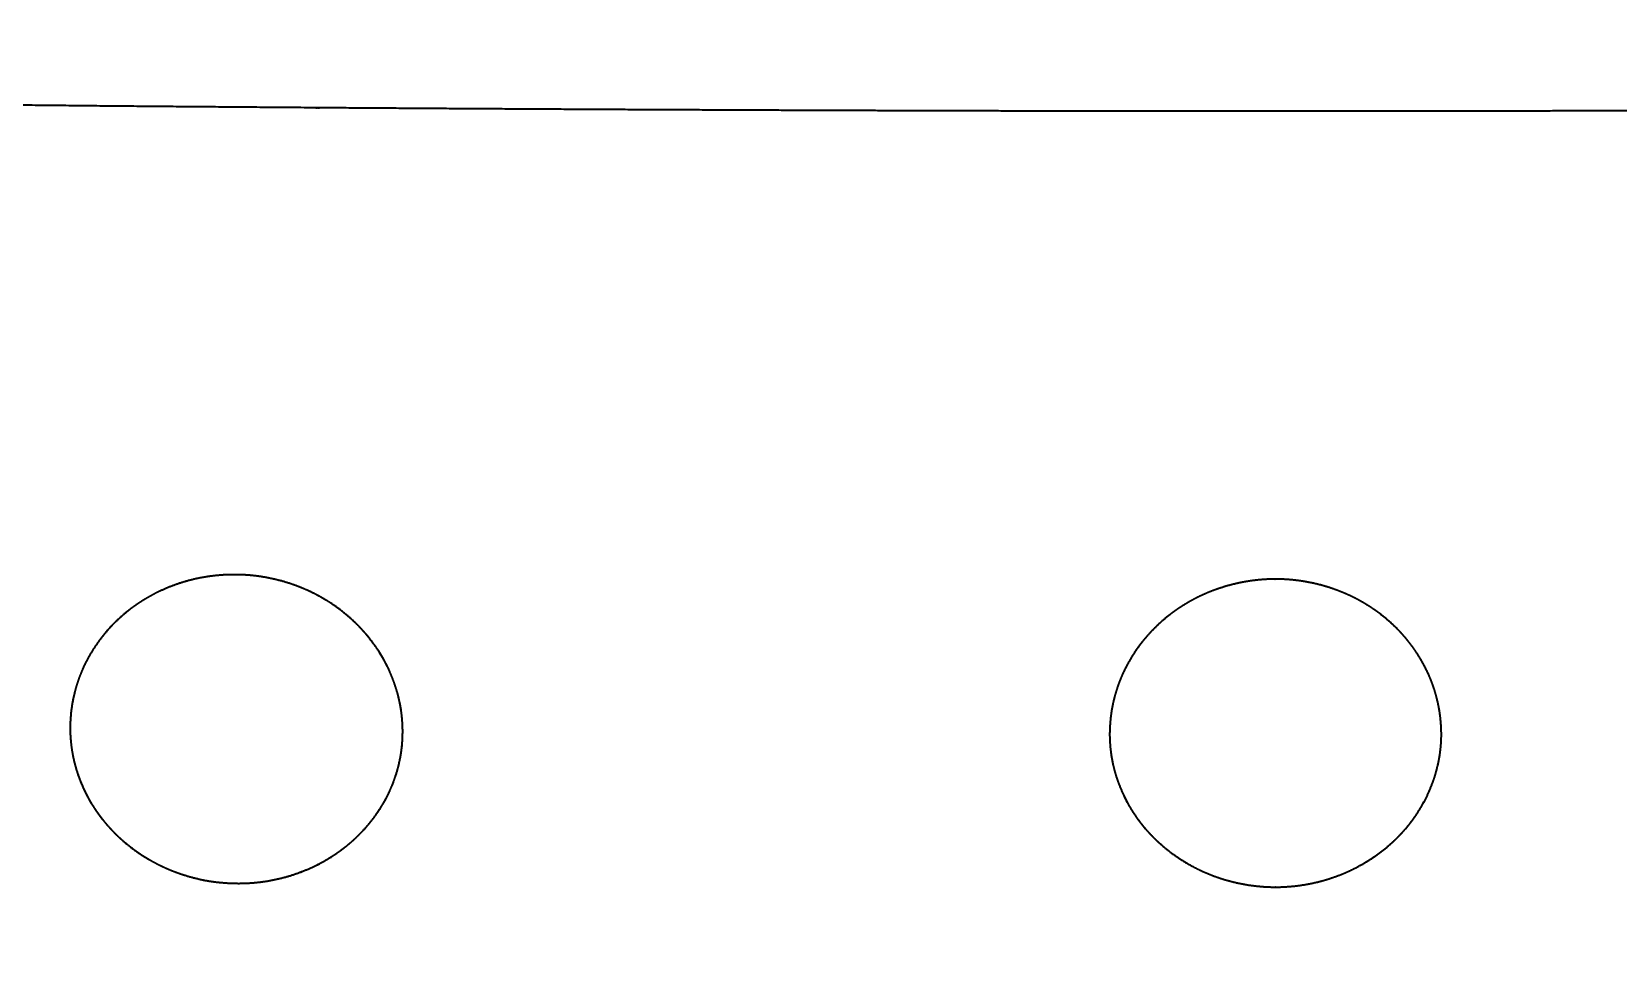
# Model space of a CAD drawing. Header units: millimetres. Extents: x 0 to 2650, y -1173 to 718.
# Drawn here: x 566.6 to 743.1, y 614.1 to 717.9 of the extents above; entities that cross this region are included whole.
import ezdxf

# ---------------------------------------------------------------- set-up
doc = ezdxf.new("R2010")
doc.units = ezdxf.units.MM
doc.layers.add('Blocks', color=7, linetype='Continuous')
doc.layers.add('Blocks$Inner', color=7, linetype='Continuous', lineweight=25, true_color=0x007f00)
doc.layers.add('Blocks$Outline', color=7, linetype='Continuous', lineweight=35, true_color=0xff3f3f)

# ---------------------------------------------------------------- blocks, each defined once
blk = doc.blocks.new('Balcony Lounge Bench Front')
at = {"layer": 'Blocks$Inner'}
for points, knots in [([(704.99, 709.01), (684.2, 709.01), (663.22, 709.06), (642.42, 709.15), (618.67, 709.25), (594.7, 709.41), (570.96, 709.63), (570.8, 709.64), (570.65, 709.64), (570.49, 709.64), (557.27, 709.76), (543.66, 709.91), (529.69, 710.08), (515.22, 710.26), (500.55, 710.46), (485.66, 710.69), (465.38, 711.01), (445.21, 711.36), (425.15, 711.75), (424.83, 711.76), (424.51, 711.76), (424.19, 711.77), (398.11, 712.28), (371.46, 712.85), (344.26, 713.49), (324.19, 713.96), (304.62, 714.44), (285.55, 714.92), (262.3, 715.51), (239.06, 716.12), (215.83, 716.74), (204.2, 717.05), (192.58, 717.37), (180.96, 717.67)], [1009.202222, 1009.202222, 1009.202222, 1009.202222, 1071.781512, 1071.781512, 1071.781512, 1143.280756, 1143.280756, 1143.280756, 1143.746353, 1143.746353, 1143.746353, 1184.604936, 1184.604936, 1184.604936, 1228.708918, 1228.708918, 1228.708918, 1289.364842, 1289.364842, 1289.364842, 1290.33042, 1290.33042, 1290.33042, 1370.543851, 1370.543851, 1370.543851, 1429.51385, 1429.51385, 1429.51385, 1499.589727, 1499.589727, 1499.589727, 1534.655199, 1534.655199, 1534.655199, 1534.655199]), ([(1229.03, 717.67), (1217.41, 717.37), (1205.79, 717.05), (1194.16, 716.74), (1170.93, 716.12), (1147.69, 715.51), (1124.44, 714.92), (1105.37, 714.44), (1085.8, 713.96), (1065.73, 713.49), (1038.53, 712.85), (1011.88, 712.28), (985.8, 711.77), (985.48, 711.76), (985.16, 711.76), (984.84, 711.75), (964.78, 711.36), (944.61, 711.01), (924.33, 710.69), (909.44, 710.46), (894.76, 710.26), (880.3, 710.08), (866.32, 709.91), (852.72, 709.76), (839.5, 709.64), (839.34, 709.64), (839.19, 709.64), (839.03, 709.63), (815.29, 709.41), (791.32, 709.25), (767.57, 709.15), (746.77, 709.06), (725.79, 709.01), (704.99, 709.01)], [483.749244, 483.749244, 483.749244, 483.749244, 518.814716, 518.814716, 518.814716, 588.890593, 588.890593, 588.890593, 647.860592, 647.860592, 647.860592, 728.074023, 728.074023, 728.074023, 729.039601, 729.039601, 729.039601, 789.695526, 789.695526, 789.695526, 833.799507, 833.799507, 833.799507, 874.65809, 874.65809, 874.65809, 875.123687, 875.123687, 875.123687, 946.622931, 946.622931, 946.622931, 1009.202222, 1009.202222, 1009.202222, 1009.202222]), ([(589.19, 657.46), (589.3, 657.46), (589.4, 657.46), (589.5, 657.46), (590.01, 657.45), (590.51, 657.42), (591.63, 657.32), (592.23, 657.23), (594.02, 656.89), (595.18, 656.56), (596.87, 655.9), (597.43, 655.66), (598.51, 655.12), (599.03, 654.83), (600.04, 654.2), (600.53, 653.86), (601.23, 653.32), (601.46, 653.13), (601.92, 652.75), (602.14, 652.55), (603.23, 651.54), (604, 650.66), (605.02, 649.26), (605.34, 648.77), (605.77, 648.02), (605.91, 647.76), (606.18, 647.25), (606.3, 646.99), (606.89, 645.68), (607.25, 644.6), (607.56, 643.22), (607.61, 642.94), (607.71, 642.38), (607.75, 642.09), (607.84, 641.25), (607.88, 640.68), (607.88, 640.07), (607.88, 640.02), (607.88, 639.97)], [131.335763, 131.335763, 131.335763, 131.335763, 131.786302, 131.786302, 131.786302, 133.992701, 133.992701, 136.649183, 136.649183, 141.962148, 141.962148, 144.61863, 144.61863, 147.275112, 147.275112, 149.931595, 149.931595, 151.259836, 151.259836, 152.588077, 152.588077, 157.901041, 157.901041, 160.557524, 160.557524, 161.885765, 161.885765, 163.214006, 163.214006, 168.52697, 168.52697, 169.855211, 169.855211, 171.183453, 171.183453, 173.839935, 173.839935, 174.074112, 174.074112, 174.074112, 174.074112]), ([(589.64, 623.12), (588.39, 623.12), (587.16, 623.23), (585.93, 623.45), (585.32, 623.57), (584.72, 623.71), (584.13, 623.88), (583.53, 624.05), (582.94, 624.25), (582.37, 624.47), (581.22, 624.92), (580.14, 625.46), (579.11, 626.1), (578.86, 626.26), (578.61, 626.43), (578.36, 626.6), (578.11, 626.77), (577.87, 626.95), (577.63, 627.14), (577.16, 627.5), (576.7, 627.89), (576.27, 628.29), (575.41, 629.1), (574.65, 629.97), (573.98, 630.91), (573.81, 631.14), (573.65, 631.38), (573.5, 631.62), (573.34, 631.86), (573.19, 632.1), (573.05, 632.35), (572.77, 632.84), (572.52, 633.34), (572.29, 633.85), (572.06, 634.36), (571.86, 634.88), (571.69, 635.4), (571.6, 635.67), (571.52, 635.93), (571.45, 636.2), (571.38, 636.46), (571.31, 636.73), (571.25, 637), (571.02, 638.07), (570.9, 639.15), (570.88, 640.23), (570.88, 640.28), (570.88, 640.33), (570.88, 640.39)], [203.671468, 203.671468, 203.671468, 203.671468, 207.404485, 207.404485, 207.404485, 209.266045, 209.266045, 209.266045, 211.13973, 211.13973, 211.13973, 214.855477, 214.855477, 214.855477, 215.786107, 215.786107, 215.786107, 216.72184, 216.72184, 216.72184, 218.581128, 218.581128, 218.581128, 222.28809, 222.28809, 222.28809, 223.221536, 223.221536, 223.221536, 224.150113, 224.150113, 224.150113, 225.996261, 225.996261, 225.996261, 227.842091, 227.842091, 227.842091, 228.770281, 228.770281, 228.770281, 229.702183, 229.702183, 229.702183, 233.398222, 233.398222, 233.398222, 233.570617, 233.570617, 233.570617, 233.570617]), ([(607.88, 639.97), (607.88, 638.94), (607.78, 637.92), (607.58, 636.9), (607.53, 636.63), (607.46, 636.37), (607.4, 636.1), (607.33, 635.84), (607.26, 635.58), (607.18, 635.32), (607.01, 634.8), (606.83, 634.29), (606.61, 633.79), (606.4, 633.28), (606.16, 632.79), (605.89, 632.31), (605.75, 632.06), (605.61, 631.82), (605.46, 631.59), (605.32, 631.35), (605.16, 631.11), (605, 630.88), (604.36, 629.96), (603.62, 629.1), (602.79, 628.3), (602.38, 627.9), (601.94, 627.52), (601.48, 627.16), (601.25, 626.97), (601.01, 626.8), (600.77, 626.63), (600.53, 626.46), (600.28, 626.29), (600.04, 626.13), (599.04, 625.49), (597.98, 624.95), (596.85, 624.5), (596.29, 624.28), (595.7, 624.08), (595.11, 623.9), (594.53, 623.73), (593.93, 623.59), (593.33, 623.47), (592.11, 623.24), (590.88, 623.12), (589.64, 623.12)], [174.074112, 174.074112, 174.074112, 174.074112, 177.612629, 177.612629, 177.612629, 178.545724, 178.545724, 178.545724, 179.4738, 179.4738, 179.4738, 181.321173, 181.321173, 181.321173, 183.170988, 183.170988, 183.170988, 184.102138, 184.102138, 184.102138, 185.036877, 185.036877, 185.036877, 188.748056, 188.748056, 188.748056, 190.61122, 190.61122, 190.61122, 191.548091, 191.548091, 191.548091, 192.479613, 192.479613, 192.479613, 196.199449, 196.199449, 196.199449, 198.074919, 198.074919, 198.074919, 199.937561, 199.937561, 199.937561, 203.671468, 203.671468, 203.671468, 203.671468]), ([(704.99, 622.7), (703.74, 622.71), (702.51, 622.83), (701.29, 623.06), (700.68, 623.18), (700.08, 623.32), (699.49, 623.49), (698.9, 623.66), (698.31, 623.87), (697.74, 624.09), (696.61, 624.54), (695.54, 625.09), (694.53, 625.73), (694.28, 625.89), (694.03, 626.06), (693.79, 626.23), (693.54, 626.4), (693.3, 626.58), (693.07, 626.76), (692.6, 627.13), (692.16, 627.51), (691.74, 627.91), (690.89, 628.72), (690.15, 629.58), (689.5, 630.51), (689.33, 630.75), (689.18, 630.98), (689.03, 631.22), (688.88, 631.46), (688.73, 631.7), (688.6, 631.95), (688.32, 632.43), (688.08, 632.93), (687.86, 633.44), (687.64, 633.94), (687.45, 634.45), (687.28, 634.97), (687.2, 635.24), (687.12, 635.5), (687.05, 635.76), (686.99, 636.03), (686.92, 636.29), (686.87, 636.56), (686.65, 637.61), (686.54, 638.66), (686.54, 639.75)], [157.842813, 157.842813, 157.842813, 157.842813, 161.577201, 161.577201, 161.577201, 163.439994, 163.439994, 163.439994, 165.315004, 165.315004, 165.315004, 169.0343, 169.0343, 169.0343, 169.966085, 169.966085, 169.966085, 170.902957, 170.902957, 170.902957, 172.764432, 172.764432, 172.764432, 176.476539, 176.476539, 176.476539, 177.411357, 177.411357, 177.411357, 178.341307, 178.341307, 178.341307, 180.190237, 180.190237, 180.190237, 182.038778, 182.038778, 182.038778, 182.968252, 182.968252, 182.968252, 183.901564, 183.901564, 183.901564, 187.551226, 187.551226, 187.551226, 187.551226]), ([(723.45, 639.75), (723.45, 638.66), (723.34, 637.61), (723.12, 636.56), (723.07, 636.29), (723, 636.03), (722.93, 635.76), (722.87, 635.5), (722.79, 635.24), (722.71, 634.97), (722.54, 634.45), (722.35, 633.94), (722.13, 633.44), (721.91, 632.93), (721.67, 632.43), (721.39, 631.95), (721.26, 631.7), (721.11, 631.46), (720.96, 631.22), (720.81, 630.98), (720.66, 630.75), (720.49, 630.51), (719.84, 629.58), (719.1, 628.72), (718.25, 627.91), (717.83, 627.51), (717.39, 627.13), (716.92, 626.76), (716.69, 626.58), (716.45, 626.4), (716.2, 626.23), (715.96, 626.06), (715.71, 625.89), (715.46, 625.73), (714.45, 625.09), (713.38, 624.54), (712.25, 624.09), (711.68, 623.87), (711.09, 623.66), (710.5, 623.49), (709.91, 623.32), (709.31, 623.18), (708.7, 623.06), (707.48, 622.83), (706.25, 622.71), (705, 622.7)], [128.106498, 128.106498, 128.106498, 128.106498, 131.75616, 131.75616, 131.75616, 132.689472, 132.689472, 132.689472, 133.618945, 133.618945, 133.618945, 135.467486, 135.467486, 135.467486, 137.316417, 137.316417, 137.316417, 138.246367, 138.246367, 138.246367, 139.181185, 139.181185, 139.181185, 142.893292, 142.893292, 142.893292, 144.754767, 144.754767, 144.754767, 145.691638, 145.691638, 145.691638, 146.623424, 146.623424, 146.623424, 150.34272, 150.34272, 150.34272, 152.217729, 152.217729, 152.217729, 154.080522, 154.080522, 154.080522, 157.814911, 157.814911, 157.814911, 157.814911])]:
    blk.add_open_spline(points, degree=3, knots=knots, dxfattribs=at)
for points, weights, knots in [([(570.88, 640.39), (570.88, 640.9), (570.91, 641.41), (570.96, 641.92), (570.98, 642.21), (571.02, 642.49), (571.06, 642.77), (571.1, 643.05), (571.15, 643.33), (571.21, 643.61), (571.43, 644.72), (571.77, 645.79), (572.22, 646.84), (572.45, 647.36), (572.7, 647.87), (572.98, 648.37), (573.26, 648.87), (573.57, 649.36), (573.9, 649.82), (574.56, 650.76), (575.31, 651.63), (576.16, 652.43), (577.02, 653.23), (577.94, 653.95), (578.94, 654.57), (579.43, 654.88), (579.95, 655.17), (580.48, 655.44), (581.01, 655.7), (581.56, 655.95), (582.12, 656.16), (583.24, 656.59), (584.38, 656.92), (585.57, 657.14), (586.16, 657.24), (586.76, 657.33), (587.37, 657.38), (587.98, 657.44), (588.58, 657.46), (589.19, 657.46)], [1.00000013435, 1.00000013476, 1.00000013519, 1.00000013563, 1.00000013587, 1.00000013611, 1.00000013636, 1.00000013661, 1.00000013685, 1.0000001371, 1.0000001381, 1.00000013913, 1.00000014019, 1.00000014072, 1.00000014126, 1.0000001418, 1.00000014234, 1.00000014288, 1.00000014341, 1.00000014448, 1.00000014555, 1.00000014661, 1.00000014767, 1.00000014868, 1.00000014964, 1.00000015012, 1.00000015059, 1.00000015104, 1.0000001515, 1.00000015194, 1.00000015236, 1.00000015319, 1.00000015394, 1.00000015459, 1.00000015491, 1.00000015521, 1.00000015548, 1.00000010369, 1.00000005186, 1], [233.570617, 233.570617, 233.570617, 233.570617, 235.230975, 235.230975, 235.230975, 236.151787, 236.151787, 236.151787, 237.067233, 237.067233, 237.067233, 240.720174, 240.720174, 240.720174, 242.560656, 242.560656, 242.560656, 244.388115, 244.388115, 244.388115, 248.048064, 248.048064, 248.048064, 251.706973, 251.706973, 251.706973, 253.530509, 253.530509, 253.530509, 255.367019, 255.367019, 255.367019, 259.009376, 259.009376, 259.009376, 260.83889, 260.83889, 260.83889, 262.671526, 262.671526, 262.671526, 262.671526]), ([(686.54, 639.75), (686.55, 640.34), (686.58, 640.9), (686.64, 641.46), (686.67, 641.75), (686.71, 642.03), (686.75, 642.31), (686.8, 642.59), (686.85, 642.87), (686.91, 643.14), (687.15, 644.25), (687.5, 645.32), (687.96, 646.36), (688.2, 646.88), (688.46, 647.39), (688.75, 647.89), (689.03, 648.39), (689.34, 648.87), (689.68, 649.34), (690.35, 650.27), (691.12, 651.14), (691.98, 651.94), (692.41, 652.34), (692.86, 652.72), (693.33, 653.08), (693.8, 653.43), (694.28, 653.77), (694.79, 654.08), (695.29, 654.39), (695.81, 654.68), (696.34, 654.95), (696.88, 655.21), (697.43, 655.45), (698, 655.67), (699.12, 656.1), (700.28, 656.42), (701.46, 656.64), (702.06, 656.75), (702.66, 656.83), (703.27, 656.89), (703.86, 656.94), (704.45, 656.97), (705.04, 656.97), (705.06, 656.97), (705.08, 656.97), (705.1, 656.97)], [0.999999997926, 0.999999997918, 0.99999999791, 0.999999997902, 0.999999997898, 0.999999997894, 0.99999999789, 0.999999997886, 0.999999997882, 0.999999997878, 0.999999997862, 0.999999997846, 0.999999997831, 0.999999997823, 0.999999997815, 0.999999997807, 0.9999999978, 0.999999997792, 0.999999997785, 0.99999999777, 0.999999997757, 0.999999997744, 0.999999997737, 0.999999997731, 0.999999997725, 0.999999997719, 0.999999997714, 0.999999997708, 0.999999997703, 0.999999997698, 0.999999997694, 0.999999997689, 0.999999997685, 0.999999997681, 0.999999997674, 0.999999997668, 0.999999997665, 0.999999997663, 0.999999997661, 0.99999999766, 0.99999999844, 0.99999999922, 1, 1, 1, 1], [187.551226, 187.551226, 187.551226, 187.551226, 190.215408, 190.215408, 190.215408, 191.55511, 191.55511, 191.55511, 192.886897, 192.886897, 192.886897, 198.197029, 198.197029, 198.197029, 200.871208, 200.871208, 200.871208, 203.526412, 203.526412, 203.526412, 208.839425, 208.839425, 208.839425, 211.503055, 211.503055, 211.503055, 214.145185, 214.145185, 214.145185, 216.791332, 216.791332, 216.791332, 219.456961, 219.456961, 219.456961, 224.745449, 224.745449, 224.745449, 227.402361, 227.402361, 227.402361, 229.975142, 229.975142, 229.975142, 230.064971, 230.064971, 230.064971, 230.064971]), ([(704.89, 656.97), (704.91, 656.97), (704.93, 656.97), (704.95, 656.97), (705.54, 656.97), (706.13, 656.94), (706.72, 656.89), (707.33, 656.83), (707.93, 656.75), (708.53, 656.64), (709.71, 656.42), (710.87, 656.1), (711.99, 655.67), (712.56, 655.45), (713.11, 655.21), (713.65, 654.95), (714.18, 654.68), (714.7, 654.39), (715.2, 654.08), (715.71, 653.77), (716.19, 653.43), (716.66, 653.08), (717.13, 652.72), (717.58, 652.34), (718.01, 651.94), (718.87, 651.14), (719.64, 650.27), (720.31, 649.34), (720.64, 648.87), (720.96, 648.39), (721.24, 647.89), (721.53, 647.39), (721.79, 646.88), (722.03, 646.36), (722.49, 645.32), (722.84, 644.25), (723.08, 643.14), (723.14, 642.87), (723.19, 642.59), (723.24, 642.31), (723.28, 642.03), (723.32, 641.75), (723.35, 641.46), (723.41, 640.9), (723.44, 640.34), (723.45, 639.75)], [1, 1, 1, 1, 0.99999999922, 0.99999999844, 0.99999999766, 0.999999997661, 0.999999997663, 0.999999997665, 0.999999997668, 0.999999997674, 0.999999997681, 0.999999997685, 0.999999997689, 0.999999997694, 0.999999997698, 0.999999997703, 0.999999997708, 0.999999997714, 0.999999997719, 0.999999997725, 0.999999997731, 0.999999997737, 0.999999997744, 0.999999997757, 0.99999999777, 0.999999997785, 0.999999997792, 0.9999999978, 0.999999997807, 0.999999997815, 0.999999997823, 0.999999997831, 0.999999997846, 0.999999997862, 0.999999997878, 0.999999997882, 0.999999997886, 0.99999999789, 0.999999997894, 0.999999997898, 0.999999997902, 0.99999999791, 0.999999997918, 0.999999997926], [85.592753, 85.592753, 85.592753, 85.592753, 85.682579, 85.682579, 85.682579, 88.25536, 88.25536, 88.25536, 90.912273, 90.912273, 90.912273, 96.200761, 96.200761, 96.200761, 98.86639, 98.86639, 98.86639, 101.512537, 101.512537, 101.512537, 104.154667, 104.154667, 104.154667, 106.818297, 106.818297, 106.818297, 112.131311, 112.131311, 112.131311, 114.786515, 114.786515, 114.786515, 117.460694, 117.460694, 117.460694, 122.770826, 122.770826, 122.770826, 124.102613, 124.102613, 124.102613, 125.442315, 125.442315, 125.442315, 128.106498, 128.106498, 128.106498, 128.106498]), ([(705.1, 656.97), (705.08, 656.97), (705.06, 656.97), (705.04, 656.97), (704.99, 656.97), (704.94, 656.97), (704.89, 656.97)], [1, 1, 1, 1, 0.999999999936, 0.999999999873, 0.999999999809], [230.0649706, 230.0649706, 230.0649706, 230.0649706, 230.1547988, 230.1547988, 230.1547988, 230.3646258, 230.3646258, 230.3646258, 230.3646258])]:
    blk.add_rational_spline(points, weights, degree=3, knots=knots, dxfattribs=at)
for points in [[(705, 622.7), (705, 622.7), (705, 622.7), (704.99, 622.7)], [(704.99, 622.7), (704.99, 622.7), (704.99, 622.7), (704.99, 622.7)]]:
    blk.add_open_spline(points, degree=3, dxfattribs=at)
at = {"layer": 'Blocks$Outline'}
for points, weights, knots in [([(1272.78, 7.4), (1272.85, 7.4), (1272.91, 7.41), (1272.98, 7.41), (1271.81, 102.57), (1270.65, 197.73), (1269.49, 292.89), (1269.09, 325.86), (1268.67, 359.69), (1268.27, 392.46), (1266.98, 498.05), (1265.69, 603.64), (1264.4, 709.23), (1264.4, 709.5), (1264.39, 710.03), (1264.38, 710.81), (1264.37, 711.57), (1264.37, 712.31), (1264.36, 713.01), (1264.35, 713.67), (1264.34, 714.3), (1264.34, 714.89), (1264.33, 715.43), (1264.33, 715.92), (1264.32, 716.36), (1264.32, 716.75), (1264.31, 717.08), (1264.31, 717.35), (1264.3, 717.57), (1264.3, 717.73), (1264.3, 717.79), (1264.3, 717.83), (1258.46, 717.85), (1252.62, 717.85), (1246.77, 717.84), (1243.76, 717.84), (1240.97, 717.85), (1237.96, 717.82), (1234.99, 717.8), (1231.99, 717.75), (1229.03, 717.67), (1217.41, 717.37), (1205.79, 717.05), (1194.16, 716.74), (1170.93, 716.12), (1147.69, 715.51), (1124.44, 714.92), (1105.37, 714.44), (1085.8, 713.96), (1065.73, 713.49), (1038.53, 712.85), (1011.88, 712.28), (985.8, 711.77), (985.48, 711.76), (985.16, 711.76), (984.84, 711.75), (964.78, 711.36), (944.61, 711.01), (924.33, 710.69), (909.44, 710.46), (894.76, 710.26), (880.3, 710.08), (866.32, 709.91), (852.72, 709.76), (839.5, 709.64), (839.34, 709.64), (839.19, 709.64), (839.03, 709.63), (815.29, 709.41), (791.32, 709.25), (767.57, 709.15), (746.77, 709.06), (725.79, 709.01), (704.99, 709.01), (684.2, 709.01), (663.22, 709.06), (642.42, 709.15), (618.67, 709.25), (594.7, 709.41), (570.96, 709.63), (570.8, 709.64), (570.65, 709.64), (570.49, 709.64), (557.27, 709.76), (543.66, 709.91), (529.69, 710.08), (515.22, 710.26), (500.55, 710.46), (485.66, 710.69), (465.38, 711.01), (445.21, 711.36), (425.15, 711.75), (424.83, 711.76), (424.51, 711.76), (424.19, 711.77), (398.11, 712.28), (371.46, 712.85), (344.26, 713.49), (324.19, 713.96), (304.62, 714.44), (285.55, 714.92), (262.3, 715.51), (239.06, 716.12), (215.83, 716.74), (204.2, 717.05), (192.58, 717.37), (180.96, 717.67), (178, 717.75), (175, 717.8), (172.03, 717.82), (169.02, 717.85), (166.23, 717.84), (163.21, 717.84), (157.37, 717.85), (151.53, 717.85), (145.69, 717.83), (145.69, 717.79), (145.69, 717.73), (145.69, 717.57), (145.68, 717.35), (145.68, 717.08), (145.67, 716.75), (145.67, 716.36), (145.66, 715.92), (145.66, 715.43), (145.65, 714.89), (145.65, 714.3), (145.64, 713.67), (145.63, 713.01), (145.62, 712.31), (145.61, 711.57), (145.61, 710.81), (145.6, 710.03), (145.59, 709.5), (145.59, 709.23), (144.3, 603.64), (143.01, 498.05), (141.72, 392.46), (141.32, 359.69), (140.9, 325.86), (140.5, 292.89), (139.34, 197.73), (138.18, 102.57), (137.01, 7.41), (137.08, 7.41), (137.14, 7.4), (137.21, 7.4)], [1, 1, 1, 1, 1, 1, 1, 0.98089198336, 0.98089198336, 1, 1, 1, 1, 1, 1, 1, 1, 1, 1, 1, 1, 1, 1, 1, 1, 1, 1, 1, 1, 1, 1, 1, 1, 1, 1, 1, 1, 1, 1, 1, 1, 1, 1, 1, 1, 1, 1, 1, 1, 1, 1, 1, 1, 1, 1, 1, 1, 1, 1, 1, 1, 1, 1, 1, 1, 1, 1, 1, 1, 1, 1, 1, 1, 1, 1, 1, 1, 1, 1, 1, 1, 1, 1, 1, 1, 1, 1, 1, 1, 1, 1, 1, 1, 1, 1, 1, 1, 1, 1, 1, 1, 1, 1, 1, 1, 1, 1, 1, 1, 1, 1, 1, 1, 1, 1, 1, 1, 1, 1, 1, 1, 1, 1, 1, 1, 1, 1, 1, 1, 1, 1, 1, 1, 1, 1, 1, 1, 1, 0.98089198336, 0.98089198336, 1, 1, 1, 1, 1, 1, 1], [0.991235, 0.991235, 0.991235, 0.991235, 1, 1, 1, 2, 2, 2, 104.520259, 104.520259, 104.520259, 431.459196, 431.459196, 431.459196, 432.459196, 433.459196, 434.459196, 435.459196, 436.459196, 437.459196, 438.459196, 439.459196, 440.459196, 441.459196, 442.459196, 443.459196, 444.459196, 445.459196, 446.459196, 447.459196, 448.459196, 448.459196, 448.459196, 465.98297, 465.98297, 465.98297, 474.803647, 474.803647, 474.803647, 483.749244, 483.749244, 483.749244, 518.814716, 518.814716, 518.814716, 588.890593, 588.890593, 588.890593, 647.860592, 647.860592, 647.860592, 728.074023, 728.074023, 728.074023, 729.039601, 729.039601, 729.039601, 789.695526, 789.695526, 789.695526, 833.799507, 833.799507, 833.799507, 874.65809, 874.65809, 874.65809, 875.123687, 875.123687, 875.123687, 946.622931, 946.622931, 946.622931, 1009.202222, 1009.202222, 1009.202222, 1071.781512, 1071.781512, 1071.781512, 1143.280756, 1143.280756, 1143.280756, 1143.746353, 1143.746353, 1143.746353, 1184.604936, 1184.604936, 1184.604936, 1228.708918, 1228.708918, 1228.708918, 1289.364842, 1289.364842, 1289.364842, 1290.33042, 1290.33042, 1290.33042, 1370.543851, 1370.543851, 1370.543851, 1429.51385, 1429.51385, 1429.51385, 1499.589727, 1499.589727, 1499.589727, 1534.655199, 1534.655199, 1534.655199, 1543.600796, 1543.600796, 1543.600796, 1552.421473, 1552.421473, 1552.421473, 1569.945248, 1569.945248, 1569.945248, 1570.945248, 1571.945248, 1572.945248, 1573.945248, 1574.945248, 1575.945248, 1576.945248, 1577.945248, 1578.945248, 1579.945248, 1580.945248, 1581.945248, 1582.945248, 1583.945248, 1584.945248, 1585.945248, 1586.945248, 1586.945248, 1586.945248, 1913.884184, 1913.884184, 1913.884184, 2016.404443, 2016.404443, 2016.404443, 2017.404443, 2017.404443, 2017.404443, 2017.413208, 2017.413208, 2017.413208, 2017.413208]), ([(589.19, 657.46), (589.3, 657.46), (589.4, 657.46), (589.5, 657.46), (590.01, 657.45), (590.51, 657.42), (591.63, 657.32), (592.23, 657.23), (594.02, 656.89), (595.18, 656.56), (596.87, 655.9), (597.43, 655.66), (598.51, 655.12), (599.03, 654.83), (600.04, 654.2), (600.53, 653.86), (601.23, 653.32), (601.46, 653.13), (601.92, 652.75), (602.14, 652.55), (603.23, 651.54), (604, 650.66), (605.02, 649.26), (605.34, 648.77), (605.77, 648.02), (605.91, 647.76), (606.18, 647.25), (606.3, 646.99), (606.89, 645.68), (607.25, 644.6), (607.56, 643.22), (607.61, 642.94), (607.71, 642.38), (607.75, 642.09), (607.84, 641.25), (607.88, 640.68), (607.88, 640.07), (607.88, 640.02), (607.88, 639.97), (607.88, 638.94), (607.78, 637.92), (607.58, 636.9), (607.53, 636.63), (607.46, 636.37), (607.4, 636.1), (607.33, 635.84), (607.26, 635.58), (607.18, 635.32), (607.01, 634.8), (606.83, 634.29), (606.61, 633.79), (606.4, 633.28), (606.16, 632.79), (605.89, 632.31), (605.75, 632.06), (605.61, 631.82), (605.46, 631.59), (605.32, 631.35), (605.16, 631.11), (605, 630.88), (604.36, 629.96), (603.62, 629.1), (602.79, 628.3), (602.38, 627.9), (601.94, 627.52), (601.48, 627.16), (601.25, 626.97), (601.01, 626.8), (600.77, 626.63), (600.53, 626.46), (600.28, 626.29), (600.04, 626.13), (599.04, 625.49), (597.98, 624.95), (596.85, 624.5), (596.29, 624.28), (595.7, 624.08), (595.11, 623.9), (594.53, 623.73), (593.93, 623.59), (593.33, 623.47), (592.11, 623.24), (590.88, 623.12), (589.64, 623.12), (588.39, 623.12), (587.16, 623.23), (585.93, 623.45), (585.32, 623.57), (584.72, 623.71), (584.13, 623.88), (583.53, 624.05), (582.94, 624.25), (582.37, 624.47), (581.22, 624.92), (580.14, 625.46), (579.11, 626.1), (578.86, 626.26), (578.61, 626.43), (578.36, 626.6), (578.11, 626.77), (577.87, 626.95), (577.63, 627.14), (577.16, 627.5), (576.7, 627.89), (576.27, 628.29), (575.41, 629.1), (574.65, 629.97), (573.98, 630.91), (573.81, 631.14), (573.65, 631.38), (573.5, 631.62), (573.34, 631.86), (573.19, 632.1), (573.05, 632.35), (572.77, 632.84), (572.52, 633.34), (572.29, 633.85), (572.06, 634.36), (571.86, 634.88), (571.69, 635.4), (571.6, 635.67), (571.52, 635.93), (571.45, 636.2), (571.38, 636.46), (571.31, 636.73), (571.25, 637), (571.02, 638.07), (570.9, 639.15), (570.88, 640.23), (570.88, 640.28), (570.88, 640.33), (570.88, 640.39), (570.88, 640.9), (570.91, 641.41), (570.96, 641.92), (570.98, 642.21), (571.02, 642.49), (571.06, 642.77), (571.1, 643.05), (571.15, 643.33), (571.21, 643.61), (571.43, 644.72), (571.77, 645.79), (572.22, 646.84), (572.45, 647.36), (572.7, 647.87), (572.98, 648.37), (573.26, 648.87), (573.57, 649.36), (573.9, 649.82), (574.56, 650.76), (575.31, 651.63), (576.16, 652.43), (577.02, 653.23), (577.94, 653.95), (578.94, 654.57), (579.43, 654.88), (579.95, 655.17), (580.48, 655.44), (581.01, 655.7), (581.56, 655.95), (582.12, 656.16), (583.24, 656.59), (584.38, 656.92), (585.57, 657.14), (586.16, 657.24), (586.76, 657.33), (587.37, 657.38), (587.98, 657.44), (588.58, 657.46), (589.19, 657.46)], [1, 1, 1, 1, 1, 1, 1, 1, 1, 1, 1, 1, 1, 1, 1, 1, 1, 1, 1, 1, 1, 1, 1, 1, 1, 1, 1, 1, 1, 1, 1, 1, 1, 1, 1, 1, 1, 1, 1, 1, 1, 1, 1, 1, 1, 1, 1, 1, 1, 1, 1, 1, 1, 1, 1, 1, 1, 1, 1, 1, 1, 1, 1, 1, 1, 1, 1, 1, 1, 1, 1, 1, 1, 1, 1, 1, 1, 1, 1, 1, 1, 1, 1, 1, 1, 1, 1, 1, 1, 1, 1, 1, 1, 1, 1, 1, 1, 1, 1, 1, 1, 1, 1, 1, 1, 1, 1, 1, 1, 1, 1, 1, 1, 1, 1, 1, 1, 1, 1, 1, 1, 1, 1, 1, 1, 1, 1, 1, 1, 1, 1, 1, 1.00000000041, 1.00000000084, 1.00000000128, 1.00000000152, 1.00000000176, 1.00000000201, 1.00000000226, 1.0000000025, 1.00000000275, 1.00000000375, 1.00000000478, 1.00000000584, 1.00000000637, 1.00000000691, 1.00000000745, 1.00000000799, 1.00000000853, 1.00000000906, 1.00000001014, 1.0000000112, 1.00000001226, 1.00000001332, 1.00000001433, 1.00000001529, 1.00000001577, 1.00000001624, 1.0000000167, 1.00000001715, 1.00000001759, 1.00000001801, 1.00000001884, 1.00000001959, 1.00000002024, 1.00000002056, 1.00000002086, 1.00000002114, 0.999999969338, 0.99999991751, 0.999999865652], [131.335763, 131.335763, 131.335763, 131.335763, 131.786302, 131.786302, 131.786302, 133.992701, 133.992701, 136.649183, 136.649183, 141.962148, 141.962148, 144.61863, 144.61863, 147.275112, 147.275112, 149.931595, 149.931595, 151.259836, 151.259836, 152.588077, 152.588077, 157.901041, 157.901041, 160.557524, 160.557524, 161.885765, 161.885765, 163.214006, 163.214006, 168.52697, 168.52697, 169.855211, 169.855211, 171.183453, 171.183453, 173.839935, 173.839935, 174.074112, 174.074112, 174.074112, 177.612629, 177.612629, 177.612629, 178.545724, 178.545724, 178.545724, 179.4738, 179.4738, 179.4738, 181.321173, 181.321173, 181.321173, 183.170988, 183.170988, 183.170988, 184.102138, 184.102138, 184.102138, 185.036877, 185.036877, 185.036877, 188.748056, 188.748056, 188.748056, 190.61122, 190.61122, 190.61122, 191.548091, 191.548091, 191.548091, 192.479613, 192.479613, 192.479613, 196.199449, 196.199449, 196.199449, 198.074919, 198.074919, 198.074919, 199.937561, 199.937561, 199.937561, 203.671468, 203.671468, 203.671468, 207.404485, 207.404485, 207.404485, 209.266045, 209.266045, 209.266045, 211.13973, 211.13973, 211.13973, 214.855477, 214.855477, 214.855477, 215.786107, 215.786107, 215.786107, 216.72184, 216.72184, 216.72184, 218.581128, 218.581128, 218.581128, 222.28809, 222.28809, 222.28809, 223.221536, 223.221536, 223.221536, 224.150113, 224.150113, 224.150113, 225.996261, 225.996261, 225.996261, 227.842091, 227.842091, 227.842091, 228.770281, 228.770281, 228.770281, 229.702183, 229.702183, 229.702183, 233.398222, 233.398222, 233.398222, 233.570617, 233.570617, 233.570617, 235.230975, 235.230975, 235.230975, 236.151787, 236.151787, 236.151787, 237.067233, 237.067233, 237.067233, 240.720174, 240.720174, 240.720174, 242.560656, 242.560656, 242.560656, 244.388115, 244.388115, 244.388115, 248.048064, 248.048064, 248.048064, 251.706973, 251.706973, 251.706973, 253.530509, 253.530509, 253.530509, 255.367019, 255.367019, 255.367019, 259.009376, 259.009376, 259.009376, 260.83889, 260.83889, 260.83889, 262.671526, 262.671526, 262.671526, 262.671526]), ([(704.89, 656.97), (704.91, 656.97), (704.93, 656.97), (704.95, 656.97), (705.54, 656.97), (706.13, 656.94), (706.72, 656.89), (707.33, 656.83), (707.93, 656.75), (708.53, 656.64), (709.71, 656.42), (710.87, 656.1), (711.99, 655.67), (712.56, 655.45), (713.11, 655.21), (713.65, 654.95), (714.18, 654.68), (714.7, 654.39), (715.2, 654.08), (715.71, 653.77), (716.19, 653.43), (716.66, 653.08), (717.13, 652.72), (717.58, 652.34), (718.01, 651.94), (718.87, 651.14), (719.64, 650.27), (720.31, 649.34), (720.64, 648.87), (720.96, 648.39), (721.24, 647.89), (721.53, 647.39), (721.79, 646.88), (722.03, 646.36), (722.49, 645.32), (722.84, 644.25), (723.08, 643.14), (723.14, 642.87), (723.19, 642.59), (723.24, 642.31), (723.28, 642.03), (723.32, 641.75), (723.35, 641.46), (723.41, 640.9), (723.44, 640.34), (723.45, 639.75), (723.45, 638.66), (723.34, 637.61), (723.12, 636.56), (723.07, 636.29), (723, 636.03), (722.93, 635.76), (722.87, 635.5), (722.79, 635.24), (722.71, 634.97), (722.54, 634.45), (722.35, 633.94), (722.13, 633.44), (721.91, 632.93), (721.67, 632.43), (721.39, 631.95), (721.26, 631.7), (721.11, 631.46), (720.96, 631.22), (720.81, 630.98), (720.66, 630.75), (720.49, 630.51), (719.84, 629.58), (719.1, 628.72), (718.25, 627.91), (717.83, 627.51), (717.39, 627.13), (716.92, 626.76), (716.69, 626.58), (716.45, 626.4), (716.2, 626.23), (715.96, 626.06), (715.71, 625.89), (715.46, 625.73), (714.45, 625.09), (713.38, 624.54), (712.25, 624.09), (711.68, 623.87), (711.09, 623.66), (710.5, 623.49), (709.91, 623.32), (709.31, 623.18), (708.7, 623.06), (707.48, 622.83), (706.25, 622.71), (705, 622.7), (705, 622.7), (705, 622.7), (704.99, 622.7), (704.99, 622.7), (704.99, 622.7), (704.99, 622.7), (703.74, 622.71), (702.51, 622.83), (701.29, 623.06), (700.68, 623.18), (700.08, 623.32), (699.49, 623.49), (698.9, 623.66), (698.31, 623.87), (697.74, 624.09), (696.61, 624.54), (695.54, 625.09), (694.53, 625.73), (694.28, 625.89), (694.03, 626.06), (693.79, 626.23), (693.54, 626.4), (693.3, 626.58), (693.07, 626.76), (692.6, 627.13), (692.16, 627.51), (691.74, 627.91), (690.89, 628.72), (690.15, 629.58), (689.5, 630.51), (689.33, 630.75), (689.18, 630.98), (689.03, 631.22), (688.88, 631.46), (688.73, 631.7), (688.6, 631.95), (688.32, 632.43), (688.08, 632.93), (687.86, 633.44), (687.64, 633.94), (687.45, 634.45), (687.28, 634.97), (687.2, 635.24), (687.12, 635.5), (687.05, 635.76), (686.99, 636.03), (686.92, 636.29), (686.87, 636.56), (686.65, 637.61), (686.54, 638.66), (686.54, 639.75), (686.55, 640.34), (686.58, 640.9), (686.64, 641.46), (686.67, 641.75), (686.71, 642.03), (686.75, 642.31), (686.8, 642.59), (686.85, 642.87), (686.91, 643.14), (687.15, 644.25), (687.5, 645.32), (687.96, 646.36), (688.2, 646.88), (688.46, 647.39), (688.75, 647.89), (689.03, 648.39), (689.34, 648.87), (689.68, 649.34), (690.35, 650.27), (691.12, 651.14), (691.98, 651.94), (692.41, 652.34), (692.86, 652.72), (693.33, 653.08), (693.8, 653.43), (694.28, 653.77), (694.79, 654.08), (695.29, 654.39), (695.81, 654.68), (696.34, 654.95), (696.88, 655.21), (697.43, 655.45), (698, 655.67), (699.12, 656.1), (700.28, 656.42), (701.46, 656.64), (702.06, 656.75), (702.66, 656.83), (703.27, 656.89), (703.81, 656.94), (704.35, 656.96), (704.89, 656.97)], [1, 1, 1, 1, 0.99999999922, 0.99999999844, 0.99999999766, 0.999999997661, 0.999999997663, 0.999999997665, 0.999999997668, 0.999999997674, 0.999999997681, 0.999999997685, 0.999999997689, 0.999999997694, 0.999999997698, 0.999999997703, 0.999999997708, 0.999999997714, 0.999999997719, 0.999999997725, 0.999999997731, 0.999999997737, 0.999999997744, 0.999999997757, 0.99999999777, 0.999999997785, 0.999999997792, 0.9999999978, 0.999999997807, 0.999999997815, 0.999999997823, 0.999999997831, 0.999999997846, 0.999999997862, 0.999999997878, 0.999999997882, 0.999999997886, 0.99999999789, 0.999999997894, 0.999999997898, 0.999999997902, 0.99999999791, 0.999999997918, 0.999999997926, 0.999999997926, 0.999999997926, 0.999999997926, 0.999999997926, 0.999999997926, 0.999999997926, 0.999999997926, 0.999999997926, 0.999999997926, 0.999999997926, 0.999999997926, 0.999999997926, 0.999999997926, 0.999999997926, 0.999999997926, 0.999999997926, 0.999999997926, 0.999999997926, 0.999999997926, 0.999999997926, 0.999999997926, 0.999999997926, 0.999999997926, 0.999999997926, 0.999999997926, 0.999999997926, 0.999999997926, 0.999999997926, 0.999999997926, 0.999999997926, 0.999999997926, 0.999999997926, 0.999999997926, 0.999999997926, 0.999999997926, 0.999999997926, 0.999999997926, 0.999999997926, 0.999999997926, 0.999999997926, 0.999999997926, 0.999999997926, 0.999999997926, 0.999999997926, 0.999999997926, 0.999999997926, 0.999999997926, 0.999999997926, 0.999999997926, 0.999999997926, 0.999999997926, 0.999999997926, 0.999999997926, 0.999999997926, 0.999999997926, 0.999999997926, 0.999999997926, 0.999999997926, 0.999999997926, 0.999999997926, 0.999999997926, 0.999999997926, 0.999999997926, 0.999999997926, 0.999999997926, 0.999999997926, 0.999999997926, 0.999999997926, 0.999999997926, 0.999999997926, 0.999999997926, 0.999999997926, 0.999999997926, 0.999999997926, 0.999999997926, 0.999999997926, 0.999999997926, 0.999999997926, 0.999999997926, 0.999999997926, 0.999999997926, 0.999999997926, 0.999999997926, 0.999999997926, 0.999999997926, 0.999999997926, 0.999999997926, 0.999999997926, 0.999999997926, 0.999999997926, 0.999999997926, 0.999999997926, 0.999999997926, 0.999999997926, 0.999999997926, 0.999999997926, 0.999999997918, 0.99999999791, 0.999999997902, 0.999999997898, 0.999999997894, 0.99999999789, 0.999999997886, 0.999999997882, 0.999999997878, 0.999999997862, 0.999999997846, 0.999999997831, 0.999999997823, 0.999999997815, 0.999999997807, 0.9999999978, 0.999999997792, 0.999999997785, 0.99999999777, 0.999999997757, 0.999999997744, 0.999999997737, 0.999999997731, 0.999999997725, 0.999999997719, 0.999999997714, 0.999999997708, 0.999999997703, 0.999999997698, 0.999999997694, 0.999999997689, 0.999999997685, 0.999999997681, 0.999999997674, 0.999999997668, 0.999999997665, 0.999999997663, 0.999999997661, 0.99999999766, 0.999999998376, 0.999999999092, 0.999999999809], [85.592753, 85.592753, 85.592753, 85.592753, 85.682579, 85.682579, 85.682579, 88.25536, 88.25536, 88.25536, 90.912273, 90.912273, 90.912273, 96.200761, 96.200761, 96.200761, 98.86639, 98.86639, 98.86639, 101.512537, 101.512537, 101.512537, 104.154667, 104.154667, 104.154667, 106.818297, 106.818297, 106.818297, 112.131311, 112.131311, 112.131311, 114.786515, 114.786515, 114.786515, 117.460694, 117.460694, 117.460694, 122.770826, 122.770826, 122.770826, 124.102613, 124.102613, 124.102613, 125.442315, 125.442315, 125.442315, 128.106498, 128.106498, 128.106498, 131.75616, 131.75616, 131.75616, 132.689472, 132.689472, 132.689472, 133.618945, 133.618945, 133.618945, 135.467486, 135.467486, 135.467486, 137.316417, 137.316417, 137.316417, 138.246367, 138.246367, 138.246367, 139.181185, 139.181185, 139.181185, 142.893292, 142.893292, 142.893292, 144.754767, 144.754767, 144.754767, 145.691638, 145.691638, 145.691638, 146.623424, 146.623424, 146.623424, 150.34272, 150.34272, 150.34272, 152.217729, 152.217729, 152.217729, 154.080522, 154.080522, 154.080522, 157.814911, 157.814911, 157.814911, 157.828862, 157.828862, 157.828862, 157.842813, 157.842813, 157.842813, 161.577201, 161.577201, 161.577201, 163.439994, 163.439994, 163.439994, 165.315004, 165.315004, 165.315004, 169.0343, 169.0343, 169.0343, 169.966085, 169.966085, 169.966085, 170.902957, 170.902957, 170.902957, 172.764432, 172.764432, 172.764432, 176.476539, 176.476539, 176.476539, 177.411357, 177.411357, 177.411357, 178.341307, 178.341307, 178.341307, 180.190237, 180.190237, 180.190237, 182.038778, 182.038778, 182.038778, 182.968252, 182.968252, 182.968252, 183.901564, 183.901564, 183.901564, 187.551226, 187.551226, 187.551226, 190.215408, 190.215408, 190.215408, 191.55511, 191.55511, 191.55511, 192.886897, 192.886897, 192.886897, 198.197029, 198.197029, 198.197029, 200.871208, 200.871208, 200.871208, 203.526412, 203.526412, 203.526412, 208.839425, 208.839425, 208.839425, 211.503055, 211.503055, 211.503055, 214.145185, 214.145185, 214.145185, 216.791332, 216.791332, 216.791332, 219.456961, 219.456961, 219.456961, 224.745449, 224.745449, 224.745449, 227.402361, 227.402361, 227.402361, 229.765315, 229.765315, 229.765315, 229.765315])]:
    blk.add_rational_spline(points, weights, degree=3, knots=knots, dxfattribs=at)

msp = doc.modelspace()

# ---------------------------------------------------------------- block references
at = {"layer": 'Blocks'}
msp.add_blockref('Balcony Lounge Bench Front', (0, 0), dxfattribs=at)

doc.saveas('drawing.dxf')
